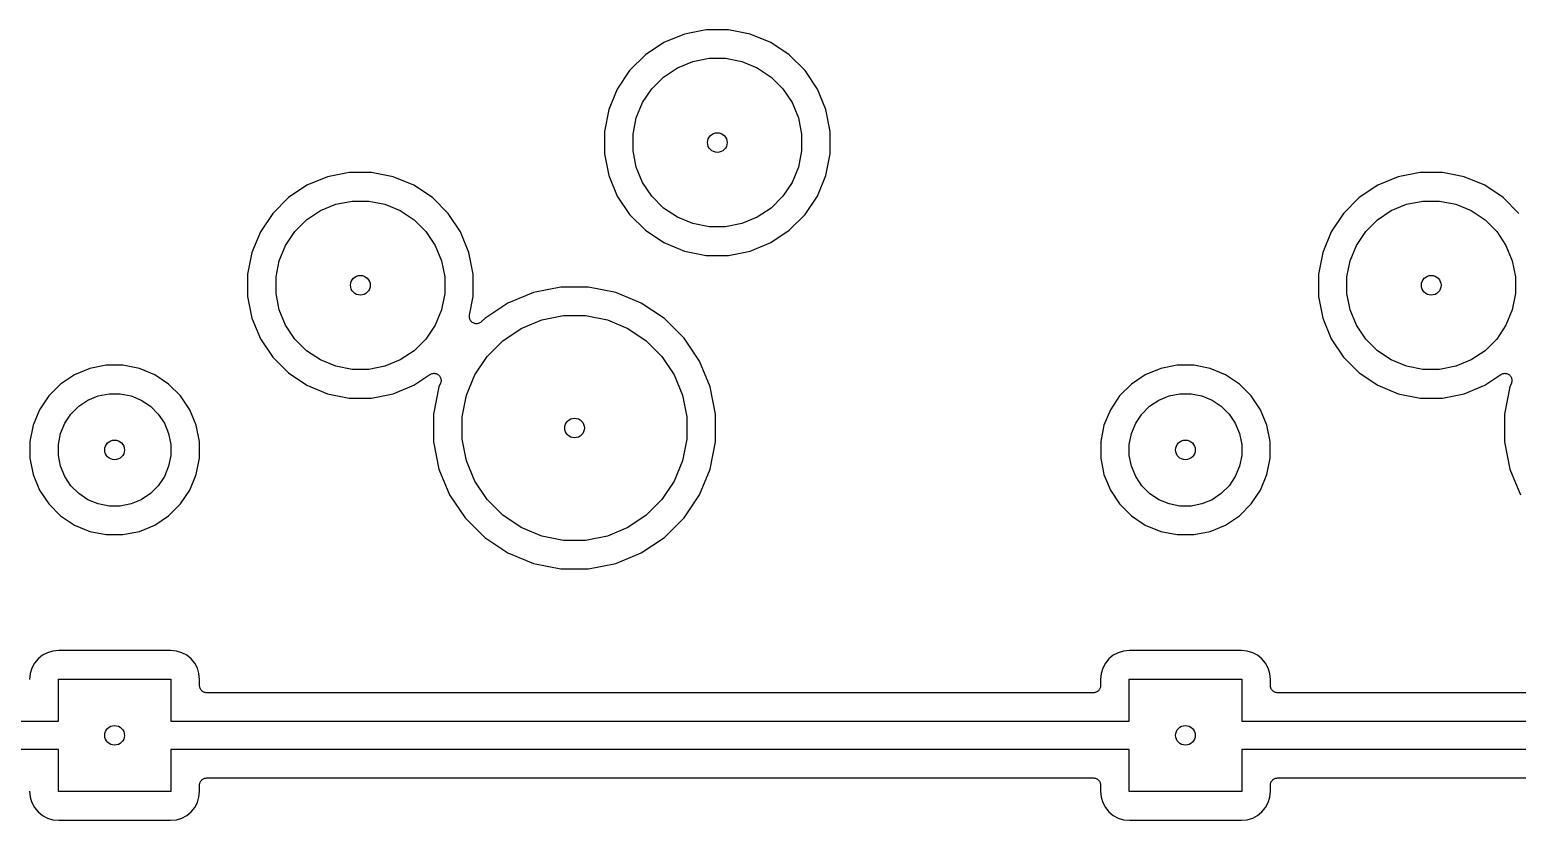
# Model space of a CAD drawing. Extents: x 1.5 to 15, y -8.3 to -3.1.
# Drawn here: x 2.519 to 3.561, y -4.9 to -4.346 of the extents above; entities that cross this region are included whole.
import ezdxf

# ---------------------------------------------------------------- set-up
doc = ezdxf.new("R2010")
doc.units = 0
doc.header["$MEASUREMENT"] = 0
doc.layers.add('BLACK', color=7, linetype='CONTINUOUS')

msp = doc.modelspace()

# ---------------------------------------------------------------- linework, layer by layer
at = {"layer": 'BLACK', "linetype": 'CONTINUOUS'}
for p, q in [((2.96314, -4.35465), (2.9502, -4.3633)), ((2.97753, -4.34869), (2.96314, -4.35465)), ((2.9928, -4.34565), (2.97753, -4.34869)), ((3.00838, -4.34565), (2.9928, -4.34565)), ((3.02365, -4.34869), (3.00838, -4.34565)), ((3.03804, -4.35465), (3.02365, -4.34869)), ((3.05099, -4.3633), (3.03804, -4.35465)), ((2.9502, -4.3633), (2.93918, -4.37431)), ((3.062, -4.37431), (3.05099, -4.3633)), ((2.93918, -4.37431), (2.93053, -4.38726)), ((2.96295, -4.37883), (2.97262, -4.37237)), ((2.97262, -4.37237), (2.98336, -4.36792)), ((2.98336, -4.36792), (2.99477, -4.36565)), ((2.99477, -4.36565), (3.00641, -4.36565)), ((3.00641, -4.36565), (3.01782, -4.36792)), ((3.01782, -4.36792), (3.02856, -4.37237)), ((3.02856, -4.37237), (3.03824, -4.37883)), ((3.07065, -4.38726), (3.062, -4.37431)), ((2.95472, -4.38706), (2.96295, -4.37883)), ((3.03824, -4.37883), (3.04646, -4.38706)), ((2.93053, -4.38726), (2.92457, -4.40165)), ((2.94826, -4.39673), (2.95472, -4.38706)), ((3.04646, -4.38706), (3.05292, -4.39673)), ((3.07661, -4.40165), (3.07065, -4.38726)), ((2.92457, -4.40165), (2.92154, -4.41692)), ((2.9438, -4.40748), (2.94826, -4.39673)), ((3.05292, -4.39673), (3.05738, -4.40748)), ((3.07965, -4.41692), (3.07661, -4.40165)), ((2.92154, -4.41692), (2.92154, -4.43249)), ((2.94154, -4.41889), (2.9438, -4.40748)), ((3.05738, -4.40748), (3.05965, -4.41889)), ((3.07965, -4.43249), (3.07965, -4.41692)), ((2.94154, -4.43052), (2.94154, -4.41889)), ((3.05965, -4.41889), (3.05965, -4.43052)), ((2.92154, -4.43249), (2.92457, -4.44776)), ((2.9438, -4.44193), (2.94154, -4.43052)), ((3.05965, -4.43052), (3.05738, -4.44193)), ((3.07661, -4.44776), (3.07965, -4.43249)), ((2.7428, -4.44565), (2.72753, -4.44869)), ((2.75838, -4.44565), (2.7428, -4.44565)), ((2.77365, -4.44869), (2.75838, -4.44565)), ((2.92457, -4.44776), (2.93053, -4.46215)), ((2.94826, -4.45268), (2.9438, -4.44193)), ((3.05738, -4.44193), (3.05292, -4.45268)), ((3.07065, -4.46215), (3.07661, -4.44776)), ((3.4928, -4.44565), (3.47753, -4.44869)), ((3.50838, -4.44565), (3.4928, -4.44565)), ((3.52365, -4.44869), (3.50838, -4.44565)), ((2.71314, -4.45465), (2.7002, -4.4633)), ((2.72753, -4.44869), (2.71314, -4.45465)), ((2.78804, -4.45465), (2.77365, -4.44869)), ((2.80099, -4.4633), (2.78804, -4.45465)), ((2.95472, -4.46235), (2.94826, -4.45268)), ((3.05292, -4.45268), (3.04646, -4.46235)), ((3.46314, -4.45465), (3.4502, -4.4633)), ((3.47753, -4.44869), (3.46314, -4.45465)), ((3.53804, -4.45465), (3.52365, -4.44869)), ((3.55099, -4.4633), (3.53804, -4.45465)), ((2.7002, -4.4633), (2.68918, -4.47431)), ((2.72262, -4.47237), (2.73336, -4.46792)), ((2.73336, -4.46792), (2.74477, -4.46565)), ((2.74477, -4.46565), (2.75641, -4.46565)), ((2.75641, -4.46565), (2.76782, -4.46792)), ((2.76782, -4.46792), (2.77856, -4.47237)), ((2.812, -4.47431), (2.80099, -4.4633)), ((2.93053, -4.46215), (2.93918, -4.4751)), ((2.96295, -4.47058), (2.95472, -4.46235)), ((3.04646, -4.46235), (3.03824, -4.47058)), ((3.062, -4.4751), (3.07065, -4.46215)), ((3.4502, -4.4633), (3.43918, -4.47431)), ((3.47262, -4.47237), (3.48336, -4.46792)), ((3.48336, -4.46792), (3.49477, -4.46565)), ((3.49477, -4.46565), (3.50641, -4.46565)), ((3.50641, -4.46565), (3.51782, -4.46792)), ((3.51782, -4.46792), (3.52856, -4.47237)), ((3.562, -4.47431), (3.55099, -4.4633)), ((2.68918, -4.47431), (2.68053, -4.48726)), ((2.70472, -4.48706), (2.71295, -4.47883)), ((2.71295, -4.47883), (2.72262, -4.47237)), ((2.77856, -4.47237), (2.78824, -4.47883)), ((2.78824, -4.47883), (2.79646, -4.48706)), ((2.82065, -4.48726), (2.812, -4.47431)), ((2.93918, -4.4751), (2.9502, -4.48611)), ((2.97262, -4.47704), (2.96295, -4.47058)), ((2.98336, -4.48149), (2.97262, -4.47704)), ((3.02856, -4.47704), (3.01782, -4.48149)), ((3.03824, -4.47058), (3.02856, -4.47704)), ((3.05099, -4.48611), (3.062, -4.4751)), ((3.43918, -4.47431), (3.43053, -4.48726)), ((3.45472, -4.48706), (3.46295, -4.47883)), ((3.46295, -4.47883), (3.47262, -4.47237)), ((3.52856, -4.47237), (3.53824, -4.47883)), ((3.53824, -4.47883), (3.54646, -4.48706)), ((2.68053, -4.48726), (2.67457, -4.50165)), ((2.69826, -4.49673), (2.70472, -4.48706)), ((2.79646, -4.48706), (2.80292, -4.49673)), ((2.82661, -4.50165), (2.82065, -4.48726)), ((2.9502, -4.48611), (2.96314, -4.49476)), ((2.99477, -4.48376), (2.98336, -4.48149)), ((3.00641, -4.48376), (2.99477, -4.48376)), ((3.01782, -4.48149), (3.00641, -4.48376)), ((3.03804, -4.49476), (3.05099, -4.48611)), ((3.43053, -4.48726), (3.42457, -4.50165)), ((3.44826, -4.49673), (3.45472, -4.48706)), ((3.54646, -4.48706), (3.55292, -4.49673)), ((2.6938, -4.50748), (2.69826, -4.49673)), ((2.80292, -4.49673), (2.80738, -4.50748)), ((2.96314, -4.49476), (2.97753, -4.50072)), ((3.02365, -4.50072), (3.03804, -4.49476)), ((3.4438, -4.50748), (3.44826, -4.49673)), ((3.55292, -4.49673), (3.55738, -4.50748)), ((2.67457, -4.50165), (2.67154, -4.51692)), ((2.69154, -4.51889), (2.6938, -4.50748)), ((2.80738, -4.50748), (2.80965, -4.51889)), ((2.82965, -4.51692), (2.82661, -4.50165)), ((2.97753, -4.50072), (2.9928, -4.50376)), ((2.9928, -4.50376), (3.00838, -4.50376)), ((3.00838, -4.50376), (3.02365, -4.50072)), ((3.42457, -4.50165), (3.42154, -4.51692)), ((3.44154, -4.51889), (3.4438, -4.50748)), ((3.55738, -4.50748), (3.55965, -4.51889)), ((2.67154, -4.51692), (2.67154, -4.53249)), ((2.69154, -4.53052), (2.69154, -4.51889)), ((2.80965, -4.51889), (2.80965, -4.53052)), ((2.82965, -4.53249), (2.82965, -4.51692)), ((3.42154, -4.51692), (3.42154, -4.53249)), ((3.44154, -4.53052), (3.44154, -4.51889)), ((3.55965, -4.51889), (3.55965, -4.53052)), ((2.6938, -4.54193), (2.69154, -4.53052)), ((2.80965, -4.53052), (2.80738, -4.54193)), ((2.87179, -4.52976), (2.85382, -4.5372)), ((2.89087, -4.52596), (2.87179, -4.52976)), ((2.91032, -4.52596), (2.89087, -4.52596)), ((2.92939, -4.52976), (2.91032, -4.52596)), ((2.94736, -4.5372), (2.92939, -4.52976)), ((3.4438, -4.54193), (3.44154, -4.53052)), ((3.55965, -4.53052), (3.55738, -4.54193)), ((2.67154, -4.53249), (2.67457, -4.54776)), ((2.69826, -4.55268), (2.6938, -4.54193)), ((2.80738, -4.54193), (2.80292, -4.55268)), ((2.82702, -4.54568), (2.82965, -4.53249)), ((2.85382, -4.5372), (2.83765, -4.54801)), ((2.96353, -4.54801), (2.94736, -4.5372)), ((3.42154, -4.53249), (3.42457, -4.54776)), ((3.44826, -4.55268), (3.4438, -4.54193)), ((3.55738, -4.54193), (3.55292, -4.55268)), ((2.67457, -4.54776), (2.68053, -4.56215)), ((2.82693, -4.54664), (2.82697, -4.54616)), ((2.82693, -4.54665), (2.82693, -4.54664)), ((2.82697, -4.54713), (2.82693, -4.54665)), ((2.82693, -4.54665), (2.82693, -4.54665)), ((2.82697, -4.54616), (2.82702, -4.54568)), ((2.82702, -4.54761), (2.82697, -4.54713)), ((2.82702, -4.54762), (2.82702, -4.54761)), ((2.82702, -4.54763), (2.82702, -4.54762)), ((2.82716, -4.54809), (2.82702, -4.54763)), ((2.8273, -4.54855), (2.82716, -4.54809)), ((2.8273, -4.54856), (2.8273, -4.54855)), ((2.8273, -4.54855), (2.8273, -4.54855)), ((2.82753, -4.54899), (2.8273, -4.54856)), ((2.82775, -4.54941), (2.82753, -4.54899)), ((2.82776, -4.54942), (2.82775, -4.54941)), ((2.82806, -4.54979), (2.82776, -4.54942)), ((2.82776, -4.54942), (2.82776, -4.54942)), ((2.82837, -4.55017), (2.82806, -4.54979)), ((2.82837, -4.55018), (2.82837, -4.55017)), ((2.82837, -4.55017), (2.82837, -4.55017)), ((2.82874, -4.55048), (2.82837, -4.55018)), ((2.82911, -4.55079), (2.82874, -4.55048)), ((2.82912, -4.5508), (2.82911, -4.55079)), ((2.82913, -4.5508), (2.82912, -4.5508)), ((2.82955, -4.55103), (2.82913, -4.5508)), ((2.82997, -4.55126), (2.82955, -4.55103)), ((2.82998, -4.55126), (2.82997, -4.55126)), ((2.82998, -4.55127), (2.82998, -4.55126)), ((2.83045, -4.55141), (2.82998, -4.55127)), ((2.8309, -4.55155), (2.83045, -4.55141)), ((2.83091, -4.55155), (2.8309, -4.55155)), ((2.83092, -4.55156), (2.83091, -4.55155)), ((2.8314, -4.55161), (2.83092, -4.55156)), ((2.83187, -4.55166), (2.8314, -4.55161)), ((2.83188, -4.55166), (2.83187, -4.55166)), ((2.83189, -4.55166), (2.83188, -4.55166)), ((2.83236, -4.55162), (2.83189, -4.55166)), ((2.83285, -4.55157), (2.83236, -4.55162)), ((2.83286, -4.55157), (2.83285, -4.55157)), ((2.83285, -4.55157), (2.83285, -4.55157)), ((2.83332, -4.55144), (2.83286, -4.55157)), ((2.83378, -4.5513), (2.83332, -4.55144)), ((2.83379, -4.5513), (2.83378, -4.5513)), ((2.83423, -4.55107), (2.83379, -4.5513)), ((2.83379, -4.5513), (2.83379, -4.5513)), ((2.83465, -4.55085), (2.83423, -4.55107)), ((2.83466, -4.55085), (2.83465, -4.55085)), ((2.83465, -4.55085), (2.83465, -4.55085)), ((2.83503, -4.55054), (2.83466, -4.55085)), ((2.83541, -4.55024), (2.83503, -4.55054)), ((2.83542, -4.55023), (2.83541, -4.55024)), ((2.83546, -4.55019), (2.83542, -4.55023)), ((2.83542, -4.55023), (2.83542, -4.55023)), ((2.83542, -4.55023), (2.83542, -4.55023)), ((2.83765, -4.54801), (2.83546, -4.55019)), ((2.86329, -4.55493), (2.87762, -4.54899)), ((2.87762, -4.54899), (2.89284, -4.54596)), ((2.89284, -4.54596), (2.90835, -4.54596)), ((2.90835, -4.54596), (2.92356, -4.54899)), ((2.92356, -4.54899), (2.93789, -4.55493)), ((2.97729, -4.56176), (2.96353, -4.54801)), ((3.42457, -4.54776), (3.43053, -4.56215)), ((2.68053, -4.56215), (2.68918, -4.5751)), ((2.70472, -4.56235), (2.69826, -4.55268)), ((2.71295, -4.57058), (2.70472, -4.56235)), ((2.79646, -4.56235), (2.78824, -4.57058)), ((2.80292, -4.55268), (2.79646, -4.56235)), ((2.8504, -4.56354), (2.86329, -4.55493)), ((2.93789, -4.55493), (2.95078, -4.56354)), ((2.98809, -4.57793), (2.97729, -4.56176)), ((3.43053, -4.56215), (3.43918, -4.5751)), ((3.45472, -4.56235), (3.44826, -4.55268)), ((3.46295, -4.57058), (3.45472, -4.56235)), ((3.54646, -4.56235), (3.53824, -4.57058)), ((3.55292, -4.55268), (3.54646, -4.56235)), ((2.72262, -4.57704), (2.71295, -4.57058)), ((2.78824, -4.57058), (2.77856, -4.57704)), ((2.83943, -4.57451), (2.8504, -4.56354)), ((2.95078, -4.56354), (2.96175, -4.57451)), ((3.47262, -4.57704), (3.46295, -4.57058)), ((3.53824, -4.57058), (3.52856, -4.57704)), ((2.56115, -4.58297), (2.55034, -4.58745)), ((2.57262, -4.58069), (2.56115, -4.58297)), ((2.58431, -4.58069), (2.57262, -4.58069)), ((2.59578, -4.58297), (2.58431, -4.58069)), ((2.60659, -4.58745), (2.59578, -4.58297)), ((2.68918, -4.5751), (2.7002, -4.58611)), ((2.73336, -4.58149), (2.72262, -4.57704)), ((2.74477, -4.58376), (2.73336, -4.58149)), ((2.75641, -4.58376), (2.74477, -4.58376)), ((2.76782, -4.58149), (2.75641, -4.58376)), ((2.77856, -4.57704), (2.76782, -4.58149)), ((2.83081, -4.58741), (2.83943, -4.57451)), ((2.96175, -4.57451), (2.97037, -4.58741)), ((2.99554, -4.5959), (2.98809, -4.57793)), ((3.31115, -4.58297), (3.30034, -4.58745)), ((3.32262, -4.58069), (3.31115, -4.58297)), ((3.33431, -4.58069), (3.32262, -4.58069)), ((3.34578, -4.58297), (3.33431, -4.58069)), ((3.35659, -4.58745), (3.34578, -4.58297)), ((3.43918, -4.5751), (3.4502, -4.58611)), ((3.48336, -4.58149), (3.47262, -4.57704)), ((3.49477, -4.58376), (3.48336, -4.58149)), ((3.50641, -4.58376), (3.49477, -4.58376)), ((3.51782, -4.58149), (3.50641, -4.58376)), ((3.52856, -4.57704), (3.51782, -4.58149)), ((2.54062, -4.59394), (2.53235, -4.60221)), ((2.55034, -4.58745), (2.54062, -4.59394)), ((2.61631, -4.59394), (2.60659, -4.58745)), ((2.62458, -4.60221), (2.61631, -4.59394)), ((2.7002, -4.58611), (2.71314, -4.59476)), ((2.78804, -4.59476), (2.79933, -4.58722)), ((2.79933, -4.58722), (2.79938, -4.58718)), ((2.79938, -4.58718), (2.79938, -4.58718)), ((2.79938, -4.58718), (2.79938, -4.58718)), ((2.79938, -4.58718), (2.79939, -4.58718)), ((2.79939, -4.58718), (2.79982, -4.58695)), ((2.79982, -4.58695), (2.80024, -4.58673)), ((2.80024, -4.58673), (2.80025, -4.58673)), ((2.80025, -4.58673), (2.80026, -4.58673)), ((2.80026, -4.58673), (2.80072, -4.5866)), ((2.80072, -4.5866), (2.80118, -4.58646)), ((2.80118, -4.58646), (2.80119, -4.58646)), ((2.80119, -4.58646), (2.80167, -4.58642)), ((2.80119, -4.58646), (2.80119, -4.58646)), ((2.80167, -4.58642), (2.80215, -4.58637)), ((2.80215, -4.58637), (2.80216, -4.58637)), ((2.80216, -4.58637), (2.80217, -4.58637)), ((2.80217, -4.58637), (2.80266, -4.58643)), ((2.80266, -4.58643), (2.80312, -4.58648)), ((2.80312, -4.58648), (2.80313, -4.58648)), ((2.80313, -4.58648), (2.80314, -4.58648)), ((2.80314, -4.58648), (2.80361, -4.58663)), ((2.80361, -4.58663), (2.80405, -4.58677)), ((2.80405, -4.58677), (2.80406, -4.58677)), ((2.80406, -4.58677), (2.80407, -4.58677)), ((2.80407, -4.58677), (2.8045, -4.58701)), ((2.8045, -4.58701), (2.80491, -4.58723)), ((2.80491, -4.58723), (2.80492, -4.58724)), ((2.80492, -4.58724), (2.80492, -4.58724)), ((2.80492, -4.58724), (2.8053, -4.58755)), ((2.8053, -4.58755), (2.80566, -4.58786)), ((2.80673, -4.59329), (2.80564, -4.5959)), ((2.80566, -4.58786), (2.80567, -4.58786)), ((2.80567, -4.58786), (2.80567, -4.58787)), ((2.80567, -4.58787), (2.80598, -4.58824)), ((2.80598, -4.58824), (2.80628, -4.58861)), ((2.80628, -4.58861), (2.80628, -4.58862)), ((2.80628, -4.58862), (2.80629, -4.58862)), ((2.80629, -4.58862), (2.80652, -4.58906)), ((2.80652, -4.58906), (2.80674, -4.58948)), ((2.80687, -4.59283), (2.80673, -4.59329)), ((2.80674, -4.58948), (2.80674, -4.58948)), ((2.80674, -4.58948), (2.80674, -4.58949)), ((2.80674, -4.58949), (2.80688, -4.58996)), ((2.80701, -4.59237), (2.80687, -4.59283)), ((2.80688, -4.58996), (2.80702, -4.59041)), ((2.80706, -4.59188), (2.80701, -4.59235)), ((2.80701, -4.59235), (2.80701, -4.59236)), ((2.80701, -4.59236), (2.80701, -4.59237)), ((2.80702, -4.59041), (2.80702, -4.59042)), ((2.80702, -4.59042), (2.80702, -4.59042)), ((2.80702, -4.59042), (2.80706, -4.59092)), ((2.80706, -4.59092), (2.80711, -4.59138)), ((2.80711, -4.59139), (2.80706, -4.59188)), ((2.80711, -4.59138), (2.80711, -4.59139)), ((2.80711, -4.59139), (2.80711, -4.59139)), ((2.82488, -4.60174), (2.83081, -4.58741)), ((2.97037, -4.58741), (2.9763, -4.60174)), ((3.29062, -4.59394), (3.28235, -4.60221)), ((3.30034, -4.58745), (3.29062, -4.59394)), ((3.36631, -4.59394), (3.35659, -4.58745)), ((3.37458, -4.60221), (3.36631, -4.59394)), ((3.4502, -4.58611), (3.46314, -4.59476)), ((3.53804, -4.59476), (3.54933, -4.58722)), ((3.54933, -4.58722), (3.54938, -4.58718)), ((3.54938, -4.58718), (3.54938, -4.58718)), ((3.54938, -4.58718), (3.54938, -4.58718)), ((3.54938, -4.58718), (3.54939, -4.58718)), ((3.54939, -4.58718), (3.54982, -4.58695)), ((3.54982, -4.58695), (3.55024, -4.58673)), ((3.55024, -4.58673), (3.55025, -4.58673)), ((3.55025, -4.58673), (3.55026, -4.58673)), ((3.55026, -4.58673), (3.55072, -4.5866)), ((3.55072, -4.5866), (3.55118, -4.58646)), ((3.55118, -4.58646), (3.55119, -4.58646)), ((3.55119, -4.58646), (3.55167, -4.58642)), ((3.55119, -4.58646), (3.55119, -4.58646)), ((3.55167, -4.58642), (3.55215, -4.58637)), ((3.55215, -4.58637), (3.55216, -4.58637)), ((3.55216, -4.58637), (3.55217, -4.58637)), ((3.55217, -4.58637), (3.55266, -4.58643)), ((3.55266, -4.58643), (3.55312, -4.58648)), ((3.55312, -4.58648), (3.55313, -4.58648)), ((3.55313, -4.58648), (3.55314, -4.58648)), ((3.55314, -4.58648), (3.55361, -4.58663)), ((3.55361, -4.58663), (3.55405, -4.58677)), ((3.55405, -4.58677), (3.55406, -4.58677)), ((3.55406, -4.58677), (3.55407, -4.58677)), ((3.55407, -4.58677), (3.5545, -4.58701)), ((3.5545, -4.58701), (3.55491, -4.58723)), ((3.55491, -4.58723), (3.55492, -4.58724)), ((3.55492, -4.58724), (3.55492, -4.58724)), ((3.55492, -4.58724), (3.5553, -4.58755)), ((3.5553, -4.58755), (3.55566, -4.58786)), ((3.55673, -4.59329), (3.55564, -4.5959)), ((3.55566, -4.58786), (3.55567, -4.58786)), ((3.55567, -4.58786), (3.55567, -4.58787)), ((3.55567, -4.58787), (3.55598, -4.58824)), ((3.55598, -4.58824), (3.55628, -4.58861)), ((3.55628, -4.58861), (3.55628, -4.58862)), ((3.55628, -4.58862), (3.55629, -4.58862)), ((3.55629, -4.58862), (3.55652, -4.58906)), ((3.55652, -4.58906), (3.55674, -4.58948)), ((3.55687, -4.59283), (3.55673, -4.59329)), ((3.55674, -4.58948), (3.55674, -4.58948)), ((3.55674, -4.58948), (3.55674, -4.58949)), ((3.55674, -4.58949), (3.55688, -4.58996)), ((3.55701, -4.59237), (3.55687, -4.59283)), ((3.55688, -4.58996), (3.55702, -4.59041)), ((3.55706, -4.59188), (3.55701, -4.59235)), ((3.55701, -4.59235), (3.55701, -4.59236)), ((3.55701, -4.59236), (3.55701, -4.59237)), ((3.55702, -4.59041), (3.55702, -4.59042)), ((3.55702, -4.59042), (3.55702, -4.59042)), ((3.55702, -4.59042), (3.55706, -4.59092)), ((3.55706, -4.59092), (3.55711, -4.59138)), ((3.55711, -4.59139), (3.55706, -4.59188)), ((3.55711, -4.59138), (3.55711, -4.59139)), ((3.55711, -4.59139), (3.55711, -4.59139)), ((2.53235, -4.60221), (2.52585, -4.61194)), ((2.55982, -4.60517), (2.56698, -4.6022)), ((2.56698, -4.6022), (2.57459, -4.60069)), ((2.57459, -4.60069), (2.58234, -4.60069)), ((2.58234, -4.60069), (2.58995, -4.6022)), ((2.58995, -4.6022), (2.59711, -4.60517)), ((2.63108, -4.61194), (2.62458, -4.60221)), ((2.71314, -4.59476), (2.72753, -4.60072)), ((2.72753, -4.60072), (2.7428, -4.60376)), ((2.7428, -4.60376), (2.75838, -4.60376)), ((2.75838, -4.60376), (2.77365, -4.60072)), ((2.77365, -4.60072), (2.78804, -4.59476)), ((2.80564, -4.5959), (2.80185, -4.61498)), ((2.82185, -4.61695), (2.82488, -4.60174)), ((2.9763, -4.60174), (2.97933, -4.61695)), ((2.99933, -4.61498), (2.99554, -4.5959)), ((3.28235, -4.60221), (3.27585, -4.61194)), ((3.30982, -4.60517), (3.31698, -4.6022)), ((3.31698, -4.6022), (3.32459, -4.60069)), ((3.32459, -4.60069), (3.33234, -4.60069)), ((3.33234, -4.60069), (3.33995, -4.6022)), ((3.33995, -4.6022), (3.34711, -4.60517)), ((3.38108, -4.61194), (3.37458, -4.60221)), ((3.46314, -4.59476), (3.47753, -4.60072)), ((3.47753, -4.60072), (3.4928, -4.60376)), ((3.4928, -4.60376), (3.50838, -4.60376)), ((3.50838, -4.60376), (3.52365, -4.60072)), ((3.52365, -4.60072), (3.53804, -4.59476)), ((3.55564, -4.5959), (3.55185, -4.61498)), ((2.52585, -4.61194), (2.52138, -4.62274)), ((2.54358, -4.62141), (2.54788, -4.61496)), ((2.54788, -4.61496), (2.55337, -4.60948)), ((2.55337, -4.60948), (2.55982, -4.60517)), ((2.59711, -4.60517), (2.60356, -4.60948)), ((2.60356, -4.60948), (2.60905, -4.61496)), ((2.60905, -4.61496), (2.61335, -4.62141)), ((2.63555, -4.62274), (2.63108, -4.61194)), ((2.80185, -4.61498), (2.80185, -4.63443)), ((2.99933, -4.63443), (2.99933, -4.61498)), ((3.27585, -4.61194), (3.27138, -4.62274)), ((3.29358, -4.62141), (3.29788, -4.61496)), ((3.29788, -4.61496), (3.30337, -4.60948)), ((3.30337, -4.60948), (3.30982, -4.60517)), ((3.34711, -4.60517), (3.35356, -4.60948)), ((3.35356, -4.60948), (3.35905, -4.61496)), ((3.35905, -4.61496), (3.36335, -4.62141)), ((3.38555, -4.62274), (3.38108, -4.61194)), ((3.55185, -4.61498), (3.55185, -4.63443)), ((2.52138, -4.62274), (2.51909, -4.63421)), ((2.54061, -4.62858), (2.54358, -4.62141)), ((2.61335, -4.62141), (2.61632, -4.62858)), ((2.63783, -4.63421), (2.63555, -4.62274)), ((2.82185, -4.63246), (2.82185, -4.61695)), ((2.97933, -4.61695), (2.97933, -4.63246)), ((3.27138, -4.62274), (3.26909, -4.63421)), ((3.29061, -4.62858), (3.29358, -4.62141)), ((3.36335, -4.62141), (3.36632, -4.62858)), ((3.38783, -4.63421), (3.38555, -4.62274)), ((2.51909, -4.63421), (2.51909, -4.64591)), ((2.53909, -4.63618), (2.54061, -4.62858)), ((2.61632, -4.62858), (2.61783, -4.63618)), ((2.63783, -4.64591), (2.63783, -4.63421)), ((2.80185, -4.63443), (2.80564, -4.65351)), ((2.82488, -4.64767), (2.82185, -4.63246)), ((2.97933, -4.63246), (2.9763, -4.64767)), ((2.99554, -4.65351), (2.99933, -4.63443)), ((3.26909, -4.63421), (3.26909, -4.64591)), ((3.28909, -4.63618), (3.29061, -4.62858)), ((3.36632, -4.62858), (3.36783, -4.63618)), ((3.38783, -4.64591), (3.38783, -4.63421)), ((3.55185, -4.63443), (3.55564, -4.65351)), ((2.51909, -4.64591), (2.52138, -4.65738)), ((2.53909, -4.64394), (2.53909, -4.63618)), ((2.54061, -4.65154), (2.53909, -4.64394)), ((2.61783, -4.64394), (2.61632, -4.65154)), ((2.61783, -4.63618), (2.61783, -4.64394)), ((2.63555, -4.65738), (2.63783, -4.64591)), ((3.26909, -4.64591), (3.27138, -4.65738)), ((3.28909, -4.64394), (3.28909, -4.63618)), ((3.29061, -4.65154), (3.28909, -4.64394)), ((3.36783, -4.64394), (3.36632, -4.65154)), ((3.36783, -4.63618), (3.36783, -4.64394)), ((3.38555, -4.65738), (3.38783, -4.64591)), ((2.54358, -4.65871), (2.54061, -4.65154)), ((2.61632, -4.65154), (2.61335, -4.65871)), ((2.80564, -4.65351), (2.81309, -4.67148)), ((2.83081, -4.662), (2.82488, -4.64767)), ((2.9763, -4.64767), (2.97037, -4.662)), ((2.98809, -4.67148), (2.99554, -4.65351)), ((3.29358, -4.65871), (3.29061, -4.65154)), ((3.36632, -4.65154), (3.36335, -4.65871)), ((3.55564, -4.65351), (3.56309, -4.67148)), ((2.52138, -4.65738), (2.52585, -4.66818)), ((2.54788, -4.66516), (2.54358, -4.65871)), ((2.55337, -4.67064), (2.54788, -4.66516)), ((2.60905, -4.66516), (2.60356, -4.67064)), ((2.61335, -4.65871), (2.60905, -4.66516)), ((2.63108, -4.66818), (2.63555, -4.65738)), ((2.83943, -4.6749), (2.83081, -4.662)), ((2.97037, -4.662), (2.96175, -4.6749)), ((3.27138, -4.65738), (3.27585, -4.66818)), ((3.29788, -4.66516), (3.29358, -4.65871)), ((3.30337, -4.67064), (3.29788, -4.66516)), ((3.35905, -4.66516), (3.35356, -4.67064)), ((3.36335, -4.65871), (3.35905, -4.66516)), ((3.38108, -4.66818), (3.38555, -4.65738)), ((2.52585, -4.66818), (2.53235, -4.67791)), ((2.55982, -4.67495), (2.55337, -4.67064)), ((2.56698, -4.67792), (2.55982, -4.67495)), ((2.59711, -4.67495), (2.58995, -4.67792)), ((2.60356, -4.67064), (2.59711, -4.67495)), ((2.62458, -4.67791), (2.63108, -4.66818)), ((2.81309, -4.67148), (2.82389, -4.68765)), ((2.8504, -4.68587), (2.83943, -4.6749)), ((2.96175, -4.6749), (2.95078, -4.68587)), ((2.97729, -4.68765), (2.98809, -4.67148)), ((3.27585, -4.66818), (3.28235, -4.67791)), ((3.30982, -4.67495), (3.30337, -4.67064)), ((3.31698, -4.67792), (3.30982, -4.67495)), ((3.34711, -4.67495), (3.33995, -4.67792)), ((3.35356, -4.67064), (3.34711, -4.67495)), ((3.37458, -4.67791), (3.38108, -4.66818)), ((2.53235, -4.67791), (2.54062, -4.68617)), ((2.54062, -4.68617), (2.55034, -4.69267)), ((2.57459, -4.67943), (2.56698, -4.67792)), ((2.58234, -4.67943), (2.57459, -4.67943)), ((2.58995, -4.67792), (2.58234, -4.67943)), ((2.60659, -4.69267), (2.61631, -4.68617)), ((2.61631, -4.68617), (2.62458, -4.67791)), ((2.82389, -4.68765), (2.83765, -4.7014)), ((2.86329, -4.69448), (2.8504, -4.68587)), ((2.95078, -4.68587), (2.93789, -4.69448)), ((2.96353, -4.7014), (2.97729, -4.68765)), ((3.28235, -4.67791), (3.29062, -4.68617)), ((3.29062, -4.68617), (3.30034, -4.69267)), ((3.32459, -4.67943), (3.31698, -4.67792)), ((3.33234, -4.67943), (3.32459, -4.67943)), ((3.33995, -4.67792), (3.33234, -4.67943)), ((3.35659, -4.69267), (3.36631, -4.68617)), ((3.36631, -4.68617), (3.37458, -4.67791)), ((2.55034, -4.69267), (2.56115, -4.69715)), ((2.56115, -4.69715), (2.57262, -4.69943)), ((2.58431, -4.69943), (2.59578, -4.69715)), ((2.59578, -4.69715), (2.60659, -4.69267)), ((2.87762, -4.70042), (2.86329, -4.69448)), ((2.93789, -4.69448), (2.92356, -4.70042)), ((3.30034, -4.69267), (3.31115, -4.69715)), ((3.31115, -4.69715), (3.32262, -4.69943)), ((3.33431, -4.69943), (3.34578, -4.69715)), ((3.34578, -4.69715), (3.35659, -4.69267)), ((2.57262, -4.69943), (2.58431, -4.69943)), ((2.83765, -4.7014), (2.85382, -4.71221)), ((2.89284, -4.70344), (2.87762, -4.70042)), ((2.90835, -4.70344), (2.89284, -4.70344)), ((2.92356, -4.70042), (2.90835, -4.70344)), ((2.94736, -4.71221), (2.96353, -4.7014)), ((3.32262, -4.69943), (3.33431, -4.69943)), ((2.85382, -4.71221), (2.87179, -4.71965)), ((2.92939, -4.71965), (2.94736, -4.71221)), ((2.87179, -4.71965), (2.89087, -4.72344)), ((2.89087, -4.72344), (2.91032, -4.72344)), ((2.91032, -4.72344), (2.92939, -4.71965)), ((2.53517, -4.78098), (2.5314, -4.78212)), ((2.53934, -4.78057), (2.53517, -4.78098)), ((2.61759, -4.78057), (2.53934, -4.78057)), ((2.62176, -4.78098), (2.61759, -4.78057)), ((2.62553, -4.78212), (2.62176, -4.78098)), ((3.28517, -4.78098), (3.2814, -4.78212)), ((3.28934, -4.78057), (3.28517, -4.78098)), ((3.36759, -4.78057), (3.28934, -4.78057)), ((3.37176, -4.78098), (3.36759, -4.78057)), ((3.37553, -4.78212), (3.37176, -4.78098)), ((2.52238, -4.78952), (2.52053, -4.793)), ((2.52488, -4.78648), (2.52238, -4.78952)), ((2.52793, -4.78398), (2.52488, -4.78648)), ((2.5314, -4.78212), (2.52793, -4.78398)), ((2.629, -4.78398), (2.62553, -4.78212)), ((2.63205, -4.78648), (2.629, -4.78398)), ((2.63454, -4.78952), (2.63205, -4.78648)), ((2.6364, -4.793), (2.63454, -4.78952)), ((3.27238, -4.78952), (3.27053, -4.793)), ((3.27488, -4.78648), (3.27238, -4.78952)), ((3.27793, -4.78398), (3.27488, -4.78648)), ((3.2814, -4.78212), (3.27793, -4.78398)), ((3.379, -4.78398), (3.37553, -4.78212)), ((3.38205, -4.78648), (3.379, -4.78398)), ((3.38454, -4.78952), (3.38205, -4.78648)), ((3.3864, -4.793), (3.38454, -4.78952)), ((2.51938, -4.79677), (2.51897, -4.80093)), ((2.52053, -4.793), (2.51938, -4.79677)), ((2.53909, -4.83022), (2.53909, -4.80069)), ((2.53909, -4.80069), (2.61783, -4.80069)), ((2.61783, -4.80069), (2.61783, -4.83022)), ((2.63755, -4.79677), (2.6364, -4.793)), ((2.63796, -4.80093), (2.63755, -4.79677)), ((2.63796, -4.80522), (2.63796, -4.80093)), ((3.26938, -4.79677), (3.26897, -4.80093)), ((3.26897, -4.80093), (3.26897, -4.80522)), ((3.27053, -4.793), (3.26938, -4.79677)), ((3.28909, -4.83022), (3.28909, -4.80069)), ((3.28909, -4.80069), (3.36783, -4.80069)), ((3.36783, -4.80069), (3.36783, -4.83022)), ((3.38755, -4.79677), (3.3864, -4.793)), ((3.38796, -4.80093), (3.38755, -4.79677)), ((3.38796, -4.80522), (3.38796, -4.80093)), ((2.638, -4.80569), (2.63796, -4.80522)), ((2.63804, -4.80615), (2.638, -4.80569)), ((2.63805, -4.80617), (2.63804, -4.80615)), ((2.63805, -4.80619), (2.63805, -4.80617)), ((2.63819, -4.80664), (2.63805, -4.80619)), ((2.63832, -4.80709), (2.63819, -4.80664)), ((2.63833, -4.80711), (2.63832, -4.80709)), ((2.63833, -4.80712), (2.63833, -4.80711)), ((2.63855, -4.80754), (2.63833, -4.80712)), ((2.63877, -4.80795), (2.63855, -4.80754)), ((2.63878, -4.80797), (2.63877, -4.80795)), ((2.63879, -4.80798), (2.63878, -4.80797)), ((2.63909, -4.80835), (2.63879, -4.80798)), ((2.63938, -4.80871), (2.63909, -4.80835)), ((2.6394, -4.80873), (2.63938, -4.80871)), ((2.63941, -4.80874), (2.6394, -4.80873)), ((2.63977, -4.80904), (2.63941, -4.80874)), ((2.64013, -4.80934), (2.63977, -4.80904)), ((2.64015, -4.80935), (2.64013, -4.80934)), ((2.64016, -4.80936), (2.64015, -4.80935)), ((2.64057, -4.80959), (2.64016, -4.80936)), ((2.64099, -4.80981), (2.64057, -4.80959)), ((2.641, -4.80982), (2.64099, -4.80981)), ((2.64102, -4.80983), (2.641, -4.80982)), ((2.64147, -4.80996), (2.64102, -4.80983)), ((2.64192, -4.81011), (2.64147, -4.80996)), ((2.64193, -4.81011), (2.64192, -4.81011)), ((2.64195, -4.81011), (2.64193, -4.81011)), ((2.64242, -4.81016), (2.64195, -4.81011)), ((2.64289, -4.81022), (2.64242, -4.81016)), ((2.64292, -4.81022), (2.64289, -4.81022)), ((2.64296, -4.81022), (2.64292, -4.81022)), ((2.64292, -4.81022), (2.64292, -4.81022)), ((2.64292, -4.81022), (2.64292, -4.81022)), ((3.26397, -4.81022), (2.64296, -4.81022)), ((3.26444, -4.81017), (3.26397, -4.81022)), ((3.26491, -4.81013), (3.26444, -4.81017)), ((3.26493, -4.81012), (3.26491, -4.81013)), ((3.26494, -4.81012), (3.26493, -4.81012)), ((3.2654, -4.80999), (3.26494, -4.81012)), ((3.26585, -4.80985), (3.2654, -4.80999)), ((3.26586, -4.80984), (3.26585, -4.80985)), ((3.26588, -4.80984), (3.26586, -4.80984)), ((3.26629, -4.80962), (3.26588, -4.80984)), ((3.26671, -4.8094), (3.26629, -4.80962)), ((3.26673, -4.80939), (3.26671, -4.8094)), ((3.26674, -4.80938), (3.26673, -4.80939)), ((3.26711, -4.80908), (3.26674, -4.80938)), ((3.26747, -4.80879), (3.26711, -4.80908)), ((3.26748, -4.80878), (3.26747, -4.80879)), ((3.2675, -4.80876), (3.26748, -4.80878)), ((3.2678, -4.8084), (3.2675, -4.80876)), ((3.2681, -4.80804), (3.2678, -4.8084)), ((3.26811, -4.80803), (3.2681, -4.80804)), ((3.26812, -4.80801), (3.26811, -4.80803)), ((3.26834, -4.8076), (3.26812, -4.80801)), ((3.26857, -4.80719), (3.26834, -4.8076)), ((3.26858, -4.80715), (3.26857, -4.80717)), ((3.26857, -4.80717), (3.26857, -4.80719)), ((3.26872, -4.8067), (3.26858, -4.80715)), ((3.26886, -4.80626), (3.26872, -4.8067)), ((3.26887, -4.80624), (3.26886, -4.80626)), ((3.26892, -4.80576), (3.26887, -4.80622)), ((3.26887, -4.80622), (3.26887, -4.80624)), ((3.26897, -4.80529), (3.26892, -4.80576)), ((3.26897, -4.80522), (3.26897, -4.80525)), ((3.26897, -4.80525), (3.26897, -4.80525)), ((3.26897, -4.80525), (3.26897, -4.80525)), ((3.26897, -4.80525), (3.26897, -4.80529)), ((3.388, -4.80569), (3.38796, -4.80522)), ((3.38804, -4.80615), (3.388, -4.80569)), ((3.38805, -4.80617), (3.38804, -4.80615)), ((3.38805, -4.80619), (3.38805, -4.80617)), ((3.38819, -4.80664), (3.38805, -4.80619)), ((3.38832, -4.80709), (3.38819, -4.80664)), ((3.38833, -4.80711), (3.38832, -4.80709)), ((3.38833, -4.80712), (3.38833, -4.80711)), ((3.38855, -4.80754), (3.38833, -4.80712)), ((3.38877, -4.80795), (3.38855, -4.80754)), ((3.38878, -4.80797), (3.38877, -4.80795)), ((3.38879, -4.80798), (3.38878, -4.80797)), ((3.38909, -4.80835), (3.38879, -4.80798)), ((3.38938, -4.80871), (3.38909, -4.80835)), ((3.3894, -4.80873), (3.38938, -4.80871)), ((3.38941, -4.80874), (3.3894, -4.80873)), ((3.38977, -4.80904), (3.38941, -4.80874)), ((3.39013, -4.80934), (3.38977, -4.80904)), ((3.39015, -4.80935), (3.39013, -4.80934)), ((3.39016, -4.80936), (3.39015, -4.80935)), ((3.39057, -4.80959), (3.39016, -4.80936)), ((3.39099, -4.80981), (3.39057, -4.80959)), ((3.391, -4.80982), (3.39099, -4.80981)), ((3.39102, -4.80983), (3.391, -4.80982)), ((3.39147, -4.80996), (3.39102, -4.80983)), ((3.39192, -4.81011), (3.39147, -4.80996)), ((3.39193, -4.81011), (3.39192, -4.81011)), ((3.39195, -4.81011), (3.39193, -4.81011)), ((3.39242, -4.81016), (3.39195, -4.81011)), ((3.39289, -4.81022), (3.39242, -4.81016)), ((3.39292, -4.81022), (3.39289, -4.81022)), ((3.39296, -4.81022), (3.39292, -4.81022)), ((3.39292, -4.81022), (3.39292, -4.81022)), ((3.39292, -4.81022), (3.39292, -4.81022)), ((4.01397, -4.81022), (3.39296, -4.81022)), ((1.86783, -4.83022), (2.53909, -4.83022)), ((2.61783, -4.83022), (3.28909, -4.83022)), ((3.36783, -4.83022), (4.03909, -4.83022)), ((2.53909, -4.8499), (1.86783, -4.8499)), ((2.53909, -4.87943), (2.53909, -4.8499)), ((3.28909, -4.8499), (2.61783, -4.8499)), ((2.61783, -4.8499), (2.61783, -4.87943)), ((3.28909, -4.87943), (3.28909, -4.8499)), ((4.03909, -4.8499), (3.36783, -4.8499)), ((3.36783, -4.8499), (3.36783, -4.87943)), ((2.63796, -4.87483), (2.63801, -4.87436)), ((2.63796, -4.87487), (2.63796, -4.87483)), ((2.63796, -4.8749), (2.63796, -4.87487)), ((2.63796, -4.87487), (2.63796, -4.87487)), ((2.63796, -4.87487), (2.63796, -4.87487)), ((2.63796, -4.87918), (2.63796, -4.8749)), ((2.63801, -4.87436), (2.63806, -4.8739)), ((2.63806, -4.87386), (2.63821, -4.87341)), ((2.63806, -4.87388), (2.63806, -4.87386)), ((2.63806, -4.8739), (2.63806, -4.87388)), ((2.63821, -4.87341), (2.63835, -4.87296)), ((2.63835, -4.87295), (2.63836, -4.87293)), ((2.63835, -4.87296), (2.63835, -4.87295)), ((2.63836, -4.87293), (2.63859, -4.87252)), ((2.63859, -4.87252), (2.63881, -4.87211)), ((2.63881, -4.87211), (2.63882, -4.87209)), ((2.63882, -4.87209), (2.63883, -4.87208)), ((2.63883, -4.87208), (2.63913, -4.87172)), ((2.63913, -4.87172), (2.63943, -4.87135)), ((2.63943, -4.87135), (2.63945, -4.87134)), ((2.63945, -4.87134), (2.63946, -4.87133)), ((2.63946, -4.87133), (2.63982, -4.87103)), ((2.63982, -4.87103), (2.64019, -4.87074)), ((2.64019, -4.87074), (2.6402, -4.87073)), ((2.6402, -4.87073), (2.64022, -4.87072)), ((2.64022, -4.87072), (2.64063, -4.8705)), ((2.64063, -4.8705), (2.64105, -4.87028)), ((2.64105, -4.87028), (2.64107, -4.87027)), ((2.64107, -4.87027), (2.64108, -4.87027)), ((2.64108, -4.87027), (2.64153, -4.87013)), ((2.64153, -4.87013), (2.64198, -4.87)), ((2.64198, -4.87), (2.642, -4.87)), ((2.642, -4.87), (2.64202, -4.86999)), ((2.64202, -4.86999), (2.64249, -4.86995)), ((2.64249, -4.86995), (2.64296, -4.8699)), ((2.64296, -4.8699), (3.26397, -4.8699)), ((3.26397, -4.8699), (3.26401, -4.8699)), ((3.26401, -4.8699), (3.26401, -4.8699)), ((3.26401, -4.8699), (3.26401, -4.8699)), ((3.26401, -4.8699), (3.26404, -4.8699)), ((3.26404, -4.8699), (3.26451, -4.86995)), ((3.26451, -4.86995), (3.26498, -4.87)), ((3.26498, -4.87), (3.265, -4.87001)), ((3.265, -4.87001), (3.26501, -4.87001)), ((3.26501, -4.87001), (3.26546, -4.87015)), ((3.26546, -4.87015), (3.26591, -4.87029)), ((3.26591, -4.87029), (3.26593, -4.8703)), ((3.26593, -4.8703), (3.26594, -4.87031)), ((3.26594, -4.87031), (3.26635, -4.87053)), ((3.26635, -4.87053), (3.26677, -4.87076)), ((3.26677, -4.87076), (3.26678, -4.87077)), ((3.26678, -4.87077), (3.2668, -4.87078)), ((3.2668, -4.87078), (3.26716, -4.87108)), ((3.26716, -4.87108), (3.26752, -4.87138)), ((3.26752, -4.87138), (3.26753, -4.87139)), ((3.26753, -4.87139), (3.26755, -4.8714)), ((3.26755, -4.8714), (3.26784, -4.87177)), ((3.26784, -4.87177), (3.26814, -4.87213)), ((3.26814, -4.87213), (3.26815, -4.87215)), ((3.26815, -4.87215), (3.26816, -4.87216)), ((3.26816, -4.87216), (3.26838, -4.87258)), ((3.26838, -4.87258), (3.2686, -4.873)), ((3.2686, -4.873), (3.2686, -4.87301)), ((3.2686, -4.87301), (3.26861, -4.87303)), ((3.26861, -4.87303), (3.26874, -4.87348)), ((3.26874, -4.87348), (3.26888, -4.87393)), ((3.26888, -4.87393), (3.26888, -4.87395)), ((3.26888, -4.87395), (3.26888, -4.87396)), ((3.26888, -4.87396), (3.26893, -4.87443)), ((3.26893, -4.87443), (3.26897, -4.8749)), ((3.26897, -4.8749), (3.26897, -4.87918)), ((3.38796, -4.87483), (3.38801, -4.87436)), ((3.38796, -4.87487), (3.38796, -4.87483)), ((3.38796, -4.8749), (3.38796, -4.87487)), ((3.38796, -4.87487), (3.38796, -4.87487)), ((3.38796, -4.87487), (3.38796, -4.87487)), ((3.38796, -4.87918), (3.38796, -4.8749)), ((3.38801, -4.87436), (3.38806, -4.8739)), ((3.38806, -4.87386), (3.38821, -4.87341)), ((3.38806, -4.87388), (3.38806, -4.87386)), ((3.38806, -4.8739), (3.38806, -4.87388)), ((3.38821, -4.87341), (3.38835, -4.87296)), ((3.38835, -4.87295), (3.38836, -4.87293)), ((3.38835, -4.87296), (3.38835, -4.87295)), ((3.38836, -4.87293), (3.38859, -4.87252)), ((3.38859, -4.87252), (3.38881, -4.87211)), ((3.38881, -4.87211), (3.38882, -4.87209)), ((3.38882, -4.87209), (3.38883, -4.87208)), ((3.38883, -4.87208), (3.38913, -4.87172)), ((3.38913, -4.87172), (3.38943, -4.87135)), ((3.38943, -4.87135), (3.38945, -4.87134)), ((3.38945, -4.87134), (3.38946, -4.87133)), ((3.38946, -4.87133), (3.38982, -4.87103)), ((3.38982, -4.87103), (3.39019, -4.87074)), ((3.39019, -4.87074), (3.3902, -4.87073)), ((3.3902, -4.87073), (3.39022, -4.87072)), ((3.39022, -4.87072), (3.39063, -4.8705)), ((3.39063, -4.8705), (3.39105, -4.87028)), ((3.39105, -4.87028), (3.39107, -4.87027)), ((3.39107, -4.87027), (3.39108, -4.87027)), ((3.39108, -4.87027), (3.39153, -4.87013)), ((3.39153, -4.87013), (3.39198, -4.87)), ((3.39198, -4.87), (3.392, -4.87)), ((3.392, -4.87), (3.39202, -4.86999)), ((3.39202, -4.86999), (3.39249, -4.86995)), ((3.39249, -4.86995), (3.39296, -4.8699)), ((3.39296, -4.8699), (4.01397, -4.8699)), ((2.51897, -4.87918), (2.51938, -4.88335)), ((2.51938, -4.88335), (2.52053, -4.88712)), ((2.61783, -4.87943), (2.53909, -4.87943)), ((2.6364, -4.88712), (2.63755, -4.88335)), ((2.63755, -4.88335), (2.63796, -4.87918)), ((3.26897, -4.87918), (3.26938, -4.88335)), ((3.26938, -4.88335), (3.27053, -4.88712)), ((3.36783, -4.87943), (3.28909, -4.87943)), ((3.3864, -4.88712), (3.38755, -4.88335)), ((3.38755, -4.88335), (3.38796, -4.87918)), ((2.52053, -4.88712), (2.52238, -4.89059)), ((2.52238, -4.89059), (2.52488, -4.89364)), ((2.52488, -4.89364), (2.52793, -4.89614)), ((2.52793, -4.89614), (2.5314, -4.898)), ((2.62553, -4.898), (2.629, -4.89614)), ((2.629, -4.89614), (2.63205, -4.89364)), ((2.63205, -4.89364), (2.63454, -4.89059)), ((2.63454, -4.89059), (2.6364, -4.88712)), ((3.27053, -4.88712), (3.27238, -4.89059)), ((3.27238, -4.89059), (3.27488, -4.89364)), ((3.27488, -4.89364), (3.27793, -4.89614)), ((3.27793, -4.89614), (3.2814, -4.898)), ((3.37553, -4.898), (3.379, -4.89614)), ((3.379, -4.89614), (3.38205, -4.89364)), ((3.38205, -4.89364), (3.38454, -4.89059)), ((3.38454, -4.89059), (3.3864, -4.88712)), ((2.5314, -4.898), (2.53517, -4.89914)), ((2.53517, -4.89914), (2.53934, -4.89955)), ((2.53934, -4.89955), (2.61759, -4.89955)), ((2.61759, -4.89955), (2.62176, -4.89914)), ((2.62176, -4.89914), (2.62553, -4.898)), ((3.2814, -4.898), (3.28517, -4.89914)), ((3.28517, -4.89914), (3.28934, -4.89955)), ((3.28934, -4.89955), (3.36759, -4.89955)), ((3.36759, -4.89955), (3.37176, -4.89914)), ((3.37176, -4.89914), (3.37553, -4.898))]:
    msp.add_line(p, q, dxfattribs=at)
at = {"layer": 'BLACK'}
for centre in [(3.00059, -4.4247), (2.75059, -4.5247), (3.50059, -4.5247), (2.90059, -4.6247), (2.57846, -4.64006), (3.32846, -4.64006), (2.57846, -4.84006), (3.32846, -4.84006)]:
    msp.add_circle(centre, 0.00689, dxfattribs=at)

doc.saveas('drawing.dxf')
